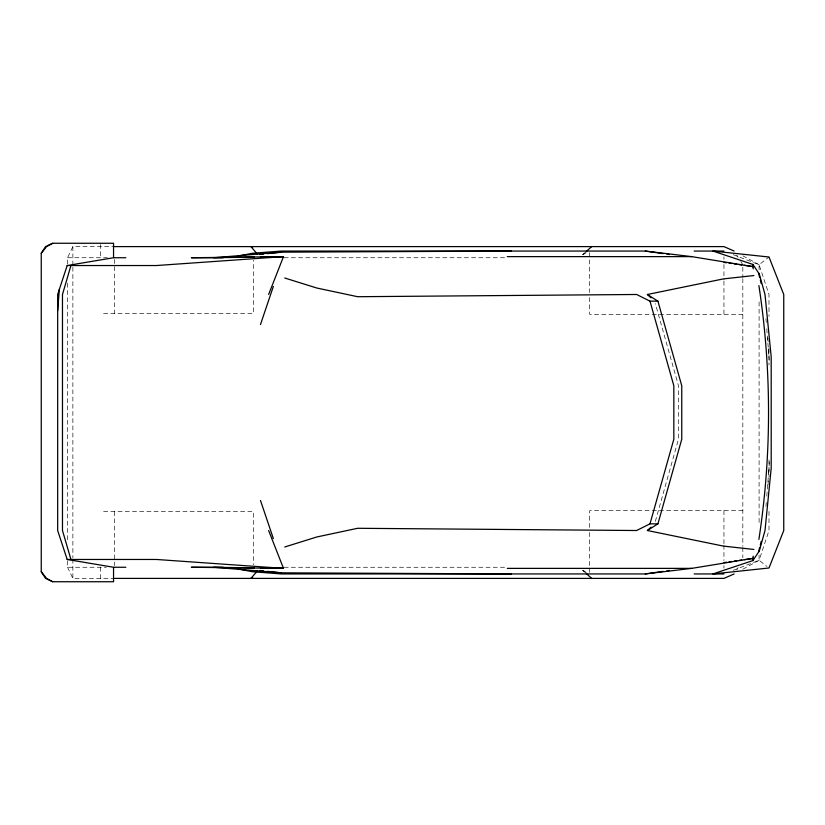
<?xml version="1.0" encoding="UTF-8"?>
<svg xmlns="http://www.w3.org/2000/svg" width="825" height="825" viewBox="0 0 825 825"><rect width="100%" height="100%" fill="white"/><g stroke="black" fill="none" stroke-linecap="round" stroke-linejoin="round"><path stroke-width="0.62" stroke-dasharray="4.12 3.09" d="M765.951 506.344L766.26 502.528M766.765 496.165L769.003 468.167M655.339 521.39L678.48 439.22L678.48 385.78L655.339 303.61M742.82 569.198L759.093 560.299L769.003 530.516L769.003 508.716M67.547 264.113L67.547 257.74L72.868 246.603L114.541 246.603M736.818 569.745L738.158 567.641M582.749 254.564L584.543 252.966M582.718 254.77L585.389 252.543M759.093 269.837L759.093 264.701L769.003 257.008M583.172 254.77L586.183 252.543M733.312 570.302L759.093 560.299L767.023 566.455M67.547 257.74L107.415 257.74M284.12 257.74L506.447 257.74M103.599 313.407L253.43 313.407L253.43 260.195M742.83 314.325L589.679 314.325L589.679 297.629M742.83 510.675L589.679 510.675L589.679 527.371M103.599 511.593L253.43 511.593L253.43 564.805M67.547 560.887L67.547 567.26L106.26 567.26M284.12 567.26L506.447 567.26M67.547 567.26L72.868 578.397L114.541 578.397M733.312 254.698L759.093 264.701L769.003 294.484L769.003 316.284M742.82 255.802L759.093 264.701M583.172 570.23L586.183 572.457M582.718 570.23L585.389 572.457M582.749 570.436L584.543 572.034M736.818 255.255L738.158 257.359M740.829 261.556L742.83 264.701M765.951 318.656L766.26 322.472M766.765 328.835L769.003 356.833M769.003 348.356L769.003 365.032M769.003 459.968L769.003 476.644M759.093 301.971L759.093 523.029M759.093 555.163L759.093 560.299M742.83 267.248L742.83 277.427M742.83 278.695L742.83 546.305M742.83 547.573L742.83 557.752M723.948 256.833L723.948 259.38M723.948 264.495L723.948 279.83M723.948 281.108L723.948 314.325M723.948 510.675L723.948 543.892M723.948 545.17L723.948 560.505M723.948 565.62L723.948 568.167M589.679 252.667L589.679 292.493M589.679 532.507L589.679 572.333M114.541 259.452L114.541 313.407M114.541 511.593L114.541 565.548M100.495 244.468L100.495 257.74M100.495 567.26L100.495 581.738M72.868 246.603L72.868 265.908M72.868 267.197L72.868 557.803M72.868 559.092L72.868 578.397M67.547 283.233L67.547 541.767M769.312 461.783A1089.619 1089.619 0 0 1 768.591 475.819M768.281 480.913A1089.619 1089.619 0 0 1 767.858 487.286M767.858 337.714A1089.619 1089.619 0 0 1 768.281 344.087M768.591 349.181A1089.619 1089.619 0 0 1 769.312 363.217"/><path stroke-width="1.24" d="M57.668 310.798L59.318 289.451M759.691 547.408L758.453 552.234L752.885 560.577L712.893 573.942L769.003 567.992L783.75 530.516L783.75 294.484L769.003 257.008L712.893 251.058L752.885 264.423L758.453 272.766L759.691 277.592M760.31 544.995L761.238 541.375M759.103 551.678L765.002 530.516L771.2 468.167L771.2 356.833L765.002 294.484L759.103 273.323M284.738 546.996L316.831 536.972L357.627 528.289L636.632 530.516L649.997 523.834L673.829 439.22L673.829 385.78L649.997 301.166L636.632 294.484L357.627 296.711L316.831 288.028L284.738 278.004M753.895 549.45L723.442 546.109L647.388 530.516L657.917 523.834L681.759 439.22L681.759 385.78L657.917 301.166L647.388 294.484L723.442 278.891L753.895 275.55M752.885 560.577L753.204 556.122M70.94 265.537L62.473 294.484L62.473 530.516L70.94 559.463M67.176 265.537L57.668 294.484L57.668 530.516L67.176 559.463L113.551 567.26L113.551 581.738L52.697 581.738L45.581 578.397L41.25 571.715L41.25 253.285L45.581 246.603L52.697 243.262L113.551 243.262L113.551 257.74L67.176 265.537L156.348 265.537L283.491 256.627L268.63 294.484M260.473 324.545L273.364 286.399M41.25 253.285L46.54 246.603M257.317 570.972L250.934 578.397L252.605 577.778M647.388 530.516L651.018 527.175M586.338 251.377L591.711 246.603M47.561 246.046L52.697 243.262M734.147 573.942L723.948 578.397L114.541 578.397M237.507 256.183L252.326 253.285L281.366 251.058L645.325 251.058L691.69 256.627L753.204 266.65L744.315 265.361M237.507 568.817L252.326 571.715L281.366 573.942L645.325 573.942L691.69 568.373L753.204 558.35L744.315 559.639M645.325 573.942L663.094 571.374M666.899 570.828L669.436 570.457M724.01 562.567L726.547 562.207M729.083 561.835L731.631 561.474M734.167 561.103L736.704 560.732M739.241 560.371L741.778 560M259.689 254.482L263.515 254.069M267.341 253.667L281.366 252.172L511.407 251.058M281.366 252.172L213.603 257.74L254.265 257.091M260.618 256.988L283.491 256.627L191.348 257.74L223.132 257.74M114.541 246.603L723.948 246.603L734.147 251.058M694.165 251.058L723.948 251.058M507.313 256.627L691.69 256.627M113.963 257.74L125.864 257.74M649.997 301.166L657.917 301.166M649.997 523.834L657.917 523.834M67.176 559.463L156.348 559.463L283.491 568.373L268.63 530.516M113.963 567.26L125.864 567.26M223.132 567.26L191.348 567.26L283.491 568.373L260.618 568.012M507.313 568.373L691.69 568.373M694.165 573.942L723.948 573.942M254.265 567.909L213.603 567.26L281.366 572.828L511.407 573.942M259.689 570.518L263.515 570.931M267.341 571.333L281.366 572.828M645.325 251.058L663.094 253.626M666.899 254.172L669.436 254.543M724.01 262.433L726.547 262.793M729.083 263.165L731.631 263.526M734.167 263.897L736.704 264.268M739.241 264.629L741.778 265M252.605 247.222L250.934 246.603L257.317 254.028M47.561 578.954L52.697 581.738M586.338 573.623L591.711 578.397M647.388 294.484L651.018 297.825M41.25 571.715L46.54 578.397M260.473 500.455L273.364 538.601M752.885 264.423L753.204 268.878M760.31 280.005L761.238 283.625M758.887 285.574A840.386 840.386 0 0 1 758.887 539.426"/></g></svg>
